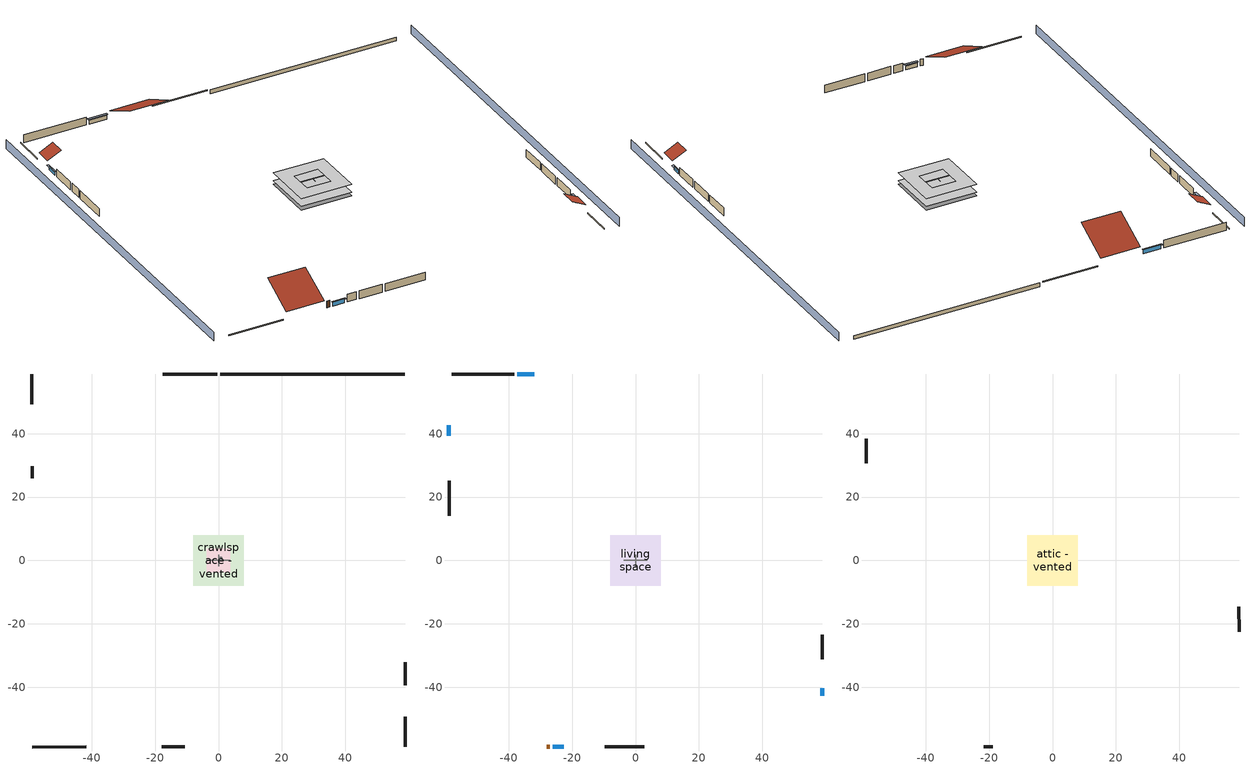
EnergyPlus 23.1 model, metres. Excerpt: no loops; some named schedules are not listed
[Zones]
crawlspace - vented
 floor foundation (Slab2 construction): -7.89,-7.89 -7.89,7.89 7.89,7.89 7.89,-7.89 z-0.91
 wall outside (RimJoist1 construction): -0.44,58.8 -17.6,58.8 z0.3:0.61
 wall outside (RimJoist2 construction): 58.8,-58.8 58.8,-49.26 z0.3:0.61
 wall outside (RimJoist3 construction): -58.8,-58.8 -41.64,-58.8 z0.3:0.61
 wall outside (RimJoist4 construction): -58.8,58.8 -58.8,49.26 z0.3:0.61
 wall foundation (FoundationWall1 construction): 58.8,58.8 0.49,58.8 z-0.91:0.3
furnace airloop ret air zone
 floor adiabatic (AdiabaticConst): 0,0 0,1 1,1 1,0 z0
 wall adiabatic (AdiabaticConst): 0,1 0,0 1,0 1,1 0,1 z0:1
 ceiling adiabatic (AdiabaticConst): 1,0 1,1 0,1 0,0 z1
garage
 floor foundation (Slab1 construction): -3.66,-3.66 -3.66,3.66 3.66,3.66 3.66,-3.66 z0
 wall outside (Wall1 construction): 58.8,-39.35 58.8,-32.04 z0.3:2.74
 wall outside (Wall12 construction): -58.8,29.66 -58.8,26 z0.3:2.74
 wall outside (Wall2 construction): -17.96,-58.8 -10.64,-58.8 z0.3:2.74
 wall to living space (Wall5 construction Reversed): 3.66,0 -3.66,0 z0.3:2.74
 wall to living space (Wall6 construction Reversed): 0,1.83 0,-1.83 z0.3:2.74
living space
 floor to crawlspace - vented (Floor2 construction): -7.89,-7.89 -7.89,7.89 7.89,7.89 7.89,-7.89 z0.3
 wall outside (AdiabaticWallConstruction 1): -27.99,-58.8 -27.07,-58.8 z0.3:2.34
 wall outside (AdiabaticWallConstruction): -31.87,58.8 -37.34,58.8 z0.3:1.49; 58.8,-42.67 58.8,-40.28 z0.3:1.37; -26.15,-58.8 -22.56,-58.8 z0.3:1.52; -58.8,42.67 -58.8,39.36 z0.3:1.4
 wall outside (Wall3 construction): -38.27,58.8 -57.87,58.8 z0.3:2.74
 wall outside (Wall4 construction): 58.8,-31.11 58.8,-23.44 z0.3:2.74
 wall outside (Wall7 construction): -9.71,-58.8 2.69,-58.8 z0.3:2.74
 wall outside (Wall8 construction): -58.8,25.07 -58.8,14.19 z0.3:2.74
 window (WindowConstruction): -31.87,58.8 -37.34,58.8 z0.3:1.49
 window (WindowConstruction 1): 58.8,-42.67 58.8,-40.28 z0.3:1.37
 window (WindowConstruction 2): -26.15,-58.8 -22.56,-58.8 z0.3:1.52
 window (WindowConstruction 3): -58.8,42.67 -58.8,39.36 z0.3:1.4
 door (Door): -27.99,-58.8 -27.08,-58.8 z0.3:2.34
attic - vented
 floor to garage (Floor1 construction): -3.66,-3.66 -3.66,3.66 3.66,3.66 3.66,-3.66 z2.74
 floor to living space (Floor3 construction Reversed): -7.89,-7.89 -7.89,7.89 7.89,7.89 7.89,-7.89 z2.74
 wall outside (Wall10 construction): -58.8,38.43 -58.8,30.59 z0.3:2.74
 wall outside (Wall11 construction): -21.63,-58.8 -18.89,-58.8 z0.3:2.74
 wall outside (Wall9 construction): 58.8,-22.51 58.8,-14.66 z0.3:2.74
 roof outside (Roof1 construction): -30.94,58.8,2.74 -30.94,47.7,8.29 -18.53,47.7,8.29 -18.53,58.8,2.74
 roof outside (Roof2 construction): 58.8,-43.59,2.74 54.56,-43.59,4.86 54.56,-48.33,4.86 58.8,-48.33,2.74
 roof outside (Roof3 construction): -58.8,43.59,2.74 -54.56,43.59,4.86 -54.56,48.33,4.86 -58.8,48.33,2.74
 roof outside (Roof4 construction): -28.92,-58.8,2.74 -28.92,-48.25,8.02 -40.71,-48.25,8.02 -40.71,-58.8,2.74
shading: -63.37,58.8 -63.37,-58.8 / 63.37,-58.8 63.37,58.8 z0:2.74; -31.87,58.8 -37.34,58.8 z0.3:1.49; 58.8,-42.67 58.8,-40.28 z0.3:1.37; -26.15,-58.8 -22.56,-58.8 z0.3:1.52; -58.8,42.67 -58.8,39.36 z0.3:1.4; -37.65,58.8 -31.56,58.8 -31.56,59.41 -37.65,59.41 z1.8; 58.8,-39.98 58.8,-42.97 59.41,-42.97 59.41,-39.98 z1.68; -22.25,-58.8 -26.45,-58.8 -26.45,-59.41 -22.25,-59.41 z1.83; -58.8,39.06 -58.8,42.97 -59.41,42.97 -59.41,39.06 z1.71
[Building]
Building 1: Terrain=Suburbs
[Site:Location]
Oklahoma City Wiley_OK_USA: Latitude {deg}=35.53; Longitude {deg}=-97.65; Time Zone {hr}=-6; Elevation {m}=396
[Site:GroundTemperature:Deep]
15.3225, 15.3225, 15.3225, 15.3225, 15.3225, 15.3225, 15.3225, 15.3225, 15.3225, 15.3225, 15.3225, 15.3225
[Site:GroundTemperature:Shallow]
10.5755, 8.5666, 8.40572, 9.35905, 13.1861, 16.9954, 20.2978, 22.3898, 22.5676, 20.8661, 17.6478, 13.9554
[Site:WaterMainsTemperature]
Calculation Method=Schedule; Temperature Schedule=mains temperature schedule
[Material] Roughness=Rough; Thermal Absorptance=0.9
Name | Thickness {m} | Conductivity {W/m-K} | Density {kg/m3} | Specific Heat {J/kg-K} | Solar Absorptance | Visible Absorptance
asphalt or fiberglass shingles | 0.00635 | 0.162714 | 1121.4 | 1465.45 | 0.85 | 0.85
brick veneer | 0.1016 | 0.793375 | 1762.2 | 795.53 | 0.85 | 0.85
ceiling loosefill ins | 0.169333 | 0.0480833 | 16.02 | 1046.75 | 0.7 | 0.7
ceiling stud and cavity | 0.1397 | 1.39189 | 65.682 | 1177.47 | 0.7 | 0.7
ceiling stud and cavity 1 | 0.1397 | 0.0824711 | 65.682 | 1177.47 | 0.7 | 0.7
concrete 4.0 in. | 0.1016 | 1.803125 | 2242.8 | 837.4 | 0.7 | 0.7
concrete 8.0 in. | 0.2032 | 1.803125 | 2242.8 | 837.4 | 0.7 | 0.7
door material | 0.04445 | 0.0612267 | 512.64 | 1214.23 | 0.7 | 0.7
floor covering | 0.0127 | 0.0433444 | 54.468 | 1339.84 | 0.6 | 0.6
floor stud and cavity | 0.1397 | 0.923637 | 92.3553 | 1139.71 | 0.7 | 0.7
furniture material garage 1; furniture material living space 1 | 0.1524 | 0.115458 | 640.8 | 1214.23 | 0.6 | 0.6
gypsum board | 0.0127 | 0.160291 | 801 | 837.4 | 0.6 | 0.6
osb sheathing 0.5 in. | 0.0127 | 0.115458 | 512.64 | 1214.23 | 0.6 | 0.6
osb sheathing 0.5 in. 1; osb sheathing 0.5 in. 2; osb sheathing 0.5 in. 3 | 0.0127 | 0.115458 | 512.64 | 1214.23 | 0.7 | 0.7
osb sheathing 0.75 in. | 0.01905 | 0.115458 | 512.64 | 1214.23 | 0.7 | 0.7
rim joist stud and cavity | 0.0508 | 0.180795 | 50.32683 | 1063.81 | 0.6 | 0.6
roof rigid ins | 0.00281632 | 0.029427 | 32.04 | 1214.23 | 0.7 | 0.7
soil 0.5 in. | 0.0127 | 1.731 | 1842.3 | 418.7 | 0.7 | 0.7
wall rigid ins | 0.512978 | 0.029427 | 32.04 | 1214.23 | 0.7 | 0.7
wall stud and cavity | 0.1397 | 0.447971 | 139.0536 | 1170.24 | 0.6 | 0.6
wall stud and cavity 1 | 0.1397 | 0.558292 | 139.0536 | 1170.24 | 0.7 | 0.7
wall stud and cavity 2 | 0.1397 | 0.476402 | 139.0536 | 1170.24 | 0.7 | 0.7
wall stud and cavity 3 | 0.0889 | 0.380278 | 52.3479 | 1209.89 | 0.7 | 0.7
wall stud and cavity 4 | 0.0889 | 0.391764 | 83.0341 | 1211.67 | 0.7 | 0.7
wood siding; wood siding 1 | 0.0254 | 0.102417 | 544.68 | 1172.36 | 0.7 | 0.7
[Material:NoMass]
Adiabatic: Roughness=Rough; Thermal Resistance {m2-K/W}=176.1; Thermal Absorptance=0.9; Solar Absorptance=0.7; Visible Absorptance=0.7
[WindowMaterial:SimpleGlazingSystem]
WindowMaterial: U-Factor {W/m2-K}=4.31528; Solar Heat Gain Coefficient=0.67
[Construction]
AdiabaticConst: Adiabatic
AdiabaticWallConstruction: wood siding, wall rigid ins, wall stud and cavity 3, gypsum board
AdiabaticWallConstruction 1: wood siding 1, wall rigid ins, wall stud and cavity 3, gypsum board
Door: door material
Floor1 construction: ceiling stud and cavity
Floor2 construction: floor stud and cavity, osb sheathing 0.75 in., floor covering
Floor3 construction Reversed: gypsum board, ceiling stud and cavity 1, ceiling loosefill ins
FoundationWall1 construction: concrete 8.0 in.
furniture construction garage 1: furniture material garage 1
furniture construction living space 1: furniture material living space 1
PartitionWallConstruction: gypsum board, wall stud and cavity 4, gypsum board
RimJoist1 construction; RimJoist2 construction; RimJoist3 construction; RimJoist4 construction: brick veneer, rim joist stud and cavity
Roof1 construction; Roof2 construction; Roof3 construction; Roof4 construction: asphalt or fiberglass shingles, roof rigid ins, osb sheathing 0.5 in.
Slab1 construction: concrete 4.0 in.
Slab2 construction: soil 0.5 in.
Wall1 construction; Wall10 construction; Wall11 construction; Wall12 construction; Wall2 construction; Wall9 construction: brick veneer, osb sheathing 0.5 in. 1, wall stud and cavity
Wall3 construction; Wall4 construction; Wall7 construction; Wall8 construction: brick veneer, osb sheathing 0.5 in. 1, wall stud and cavity 1, gypsum board
Wall5 construction Reversed: gypsum board, wall stud and cavity 2, osb sheathing 0.5 in. 2
Wall6 construction Reversed: gypsum board, wall stud and cavity 2, osb sheathing 0.5 in. 3
WindowConstruction; WindowConstruction 1; WindowConstruction 2; WindowConstruction 3: WindowMaterial
[Zone] Multiplier=1
Name | Volume {m3} | Part of Total Floor Area
attic - vented | 391.773 | Yes
crawlspace - vented | 303.33 | Yes
furnace airloop ret air zone | 1 | No
garage | 130.484 | Yes
living space | 606.66 | Yes
[Space]
Name | Zone | Space Type
attic - vented 1 | attic - vented
crawlspace - vented 1 | crawlspace - vented
furnace airloop ret air space | furnace airloop ret air zone | Plenum Space Type
garage 1 | garage
living space 1 | living space
[ZoneInfiltration:EffectiveLeakageArea] Schedule=Always On Discrete
Name | Zone or Space | Effective Air Leakage Area {cm2} | Stack Coefficient | Wind Coefficient
infil|attic - vented 1 | attic - vented 1 | 10075.9 | 0.000555182 | 4.42353e-05
infil|garage 1 | garage 1 | 458.725 | 0.000145201 | 4.64657e-05
[ZoneMixing] Schedule=Always On Continuous; Design Flow Rate Calculation Method=Flow/Zone; Design Flow Rate {m3/s}=0
Name | Zone or Space | Source Zone or Space
whole house fan mix | attic - vented | living space
furnace_airloop_0_ZoneMixLvToDZ mix | crawlspace - vented | living space
furnace_airloop_0_ZoneMixDZToLv mix | living space | crawlspace - vented
[SurfaceProperty:ExposedFoundationPerimeter] Exposed Perimeter Calculation Method=TotalExposedPerimeter
Name | Total Exposed Perimeter {m}
Slab2 | 58.30824
Slab1 | 18.288
[OtherEquipment] Design Level Calculation Method=EquipmentLevel
Name | Fuel Type | Zone or ZoneList or Space or SpaceList | Schedule | Design Level {W} | Fraction Latent | Fraction Radiant | Fraction Lost
furnace_airloop_0_RetCondToDZ equip; furnace_airloop_0_SupCondToDZ equip; furnace_airloop_0_SupSensLkToDZ equip | None | crawlspace - vented 1 | Always On Discrete | 0 | 0 | 0 | 0
furnace_airloop_0_SupLatLkToDZ equip | None | crawlspace - vented 1 | Always On Discrete | 0 | 1 | 0 | 0
furnace_airloop_0_RetCondToRP equip; furnace_airloop_0_RetSensLkToRP equip | None | furnace airloop ret air space | Always On Discrete | 0 | 0 | 0 | 0
furnace_airloop_0_RetLatLkToRP equip | None | furnace airloop ret air space | Always On Discrete | 0 | 1 | 0 | 0
furnace_airloop_0_SupCondToLv equip; furnace_airloop_0_SupSensLkToLv equip; mech vent house fan sensible load equip | None | living space 1 | Always On Discrete | 0 | 0 | 0 | 0
furnace_airloop_0_SupLatLkToLv equip; mech vent house fan latent load equip | None | living space 1 | Always On Discrete | 0 | 1 | 0 | 0
water heater EC adjustment | Electricity | living space 1 | Always On Discrete | 0.01 | 0 | 0 | 1
water latent | None | living space 1 | hot_water_fixtures | 324.269 | 1 | 0 | 0
water sensible | None | living space 1 | hot_water_fixtures | -319.581 | 0 | 0.6 | 0
[ZoneInfiltration:DesignFlowRate] Schedule=Always On Discrete
Name | Zone or ZoneList or Space or SpaceList | Design Flow Rate Calculation Method | Air Changes per Hour {1/hr} | Constant Term Coefficient | Temperature Term Coefficient | Velocity Term Coefficient | Velocity Squared Term Coefficient | Design Flow Rate {m3/s}
infil|crawlspace - vented 1 | crawlspace - vented 1 | AirChanges/Hour | 3.33642 | 1 | 0 | 0 | 0
infil flow; natural vent flow; whole house fan flow | living space 1 | Flow/Zone |  |  |  |  |  | 0
[SpaceList]
Plenum Space Type: furnace airloop ret air space
[InternalMass]
Name | Construction | Zone or ZoneList | Space or SpaceList | Surface Area {m2}
furniture mass garage 1 | furniture construction garage 1 | garage | garage 1 | 5.35122
furniture mass living space 1 | furniture construction living space 1 | living space | living space 1 | 99.5177
partition wall mass | PartitionWallConstruction | living space | living space 1 | 248.794
[Lights] Design Level Calculation Method=LightingLevel; Return Air Fraction=0; Fraction Radiant=0.6; Fraction Visible=0.2; Fraction Replaceable=1
Name | Zone or ZoneList or Space or SpaceList | Schedule | Lighting Level {W}
garage lighting | garage 1 | lighting_garage | 43.0367
interior lighting | living space 1 | lighting_interior | 1199.41
[People]
occupants: Zone or ZoneList or Space or SpaceList=living space 1; Number of People Schedule=occupants; Number of People Calculation Method=People; Number of People=2; Fraction Radiant=0.314171; Sensible Heat Fraction=0.56303; Activity Level Schedule=occupants activity schedule; Carbon Dioxide Generation Rate {m3/s-W}=0; Enable ASHRAE 55 Comfort Warnings=No; Mean Radiant Temperature Calculation Type=ZoneAveraged
[ElectricEquipment] Zone or ZoneList or Space or SpaceList=living space 1; Design Level Calculation Method=EquipmentLevel
Name | Schedule | Design Level {W} | Fraction Latent | Fraction Radiant | Fraction Lost
ceiling fan | ceiling_fan | 20.6487 | 0 | 0.558 | 0
clothes dryer | clothes_dryer | 4345.66 | 0.015 | 0.081 | 0.85
clothes washer | clothes_washer | 381.032 | 0.03 | 0.162 | 0.7
cooking range | cooking_range | 1081.12 | 0.08 | 0.432 | 0.2
fridge | fridge | 65.0889 | 0 | 0.6 | 0
mech vent bath fan 0 | mech vent bath fan 0 schedule | 30 | 0 | 0 | 1
mech vent house fan | mech vent house fan schedule | 0 | 0 | 0 | 1
mech vent house fan cfis | mech vent house fan cfis schedule | 0 | 0 | 0 | 0
mech vent range fan 0 | mech vent range fan 0 schedule | 30 | 0 | 0 | 1
misc plug loads | plug_loads_other | 573.713 | 0.021 | 0.558 | 0.049
whole house fan | Always On Discrete | 0 | 0 | 0 | 1
[AirLoopHVAC:ReturnPlenum]
Air Loop HVAC Return Plenum 1: Zone=furnace airloop ret air zone
[Foundation:Kiva] Wall Depth Below Slab {m}=0.2032
Name | Initial Indoor Air Temperature {C} | Wall Height Above Grade {m}
Foundation Kiva 1 | 9.07321 | 0.1016
Foundation Kiva 2 | 4.91589 | 0.3048
[Foundation:Kiva:Settings]
Soil Conductivity {W/m-K}=1.731; Soil Density {kg/m3}=1842.3; Soil Specific Heat {J/kg-K}=418.7; Ground Solar Absorptivity=0.9; Ground Thermal Absorptivity=0.9; Ground Surface Roughness {m}=0.03; Far-Field Width {m}=40; Deep-Ground Boundary Condition=ZeroFlux; Deep-Ground Depth {m}=40; Minimum Cell Dimension {m}=0.2; Maximum Cell Growth Coefficient=3; Simulation Timestep=Timestep
[Exterior:Lights]
exterior lighting: Schedule=exterior lighting schedule; Design Level {W}=84.5718
[EnergyManagementSystem:Sensor] Output:Variable or Output:Meter Index Key=crawlspace - vented
Name | Output:Variable or Output:Meter
furnace_airloop_0_DZ_T_s | Zone Air Temperature
furnace_airloop_0_DZ_W_s | Zone Mean Air Humidity Ratio
[Schedule:Constant]
Name | Hourly Value
Always On Continuous; Always On Discrete; mech vent house fan schedule; mech vent house fan cfis schedule | 1
occupants activity schedule | 117.228
[Schedule:File] File=C:/Users/ylou2/Desktop/resstock-3.1.0/national_baseline/run5/run/in.schedules.csv; Rows to Skip at Top=1; Number of Hours of Data=8760; Column Separator=Comma; Interpolate to Timestep=No; Minutes per Item=60; Adjust Schedule for Daylight Savings=Yes
Name | Column Number
lighting_garage | 3
lighting_interior | 2
occupants | 1
ceiling_fan | 8
clothes_dryer | 7
clothes_washer | 6
cooking_range | 4
plug_loads_other | 9
hot_water_fixtures | 13
[Schedule:Day:Interval]
fridge allday1; fridge allday12: No, 01:00, 0.610949, 02:00, 0.595675, 03:00, 0.580401, 04:00, 0.565128, 06:00, 0.549854, 07:00, 0.580401, 08:00, 0.610949, 10:00, 0.626223, 12:00, 0.610949, 15:00, 0.641496, 16:00, 0.626223, 17:00, 0.672044, 18:00, 0.733139, 19:00, 0.763686, 20:00, 0.733139, 21:00, 0.717865, 22:00, 0.702591, 23:00, 0.672044, 24:00, 0.626223
fridge allday2: No, 01:00, 0.609489, 02:00, 0.594252, 03:00, 0.579015, 04:00, 0.563777, 06:00, 0.54854, 07:00, 0.579015, 08:00, 0.609489, 10:00, 0.624726, 12:00, 0.609489, 15:00, 0.639964, 16:00, 0.624726, 17:00, 0.670438, 18:00, 0.731387, 19:00, 0.761861, 20:00, 0.731387, 21:00, 0.71615, 22:00, 0.700912, 23:00, 0.670438, 24:00, 0.624726
fridge allday3: No, 01:00, 0.791241, 02:00, 0.77146, 03:00, 0.751679, 04:00, 0.731898, 06:00, 0.712117, 07:00, 0.751679, 08:00, 0.791241, 10:00, 0.811022, 12:00, 0.791241, 15:00, 0.830803, 16:00, 0.811022, 17:00, 0.870365, 18:00, 0.949489, 19:00, 0.989051, 20:00, 0.949489, 21:00, 0.929708, 22:00, 0.909927, 23:00, 0.870365, 24:00, 0.811022
fridge allday6: No, 01:00, 0.8, 02:00, 0.78, 03:00, 0.76, 04:00, 0.74, 06:00, 0.72, 07:00, 0.76, 08:00, 0.8, 10:00, 0.82, 12:00, 0.8, 15:00, 0.84, 16:00, 0.82, 17:00, 0.88, 18:00, 0.96, 19:00, 1, 20:00, 0.96, 21:00, 0.94, 22:00, 0.92, 23:00, 0.88, 24:00, 0.82
fridge allday10: No, 01:00, 0.679562, 02:00, 0.662573, 03:00, 0.645584, 04:00, 0.628595, 06:00, 0.611606, 07:00, 0.645584, 08:00, 0.679562, 10:00, 0.696551, 12:00, 0.679562, 15:00, 0.71354, 16:00, 0.696551, 17:00, 0.747518, 18:00, 0.815474, 19:00, 0.849453, 20:00, 0.815474, 21:00, 0.798485, 22:00, 0.781496, 23:00, 0.747518, 24:00, 0.696551
fridge allday11: No, 01:00, 0.675182, 02:00, 0.658303, 03:00, 0.641423, 04:00, 0.624544, 06:00, 0.607664, 07:00, 0.641423, 08:00, 0.675182, 10:00, 0.692062, 12:00, 0.675182, 15:00, 0.708942, 16:00, 0.692062, 17:00, 0.742701, 18:00, 0.810219, 19:00, 0.843978, 20:00, 0.810219, 21:00, 0.793339, 22:00, 0.77646, 23:00, 0.742701, 24:00, 0.692062
fridge default day; mech vent bath fan 0 schedule default day; mech vent range fan 0 schedule default day; exterior lighting schedule default day: No, 24:00, 0
mech vent bath fan 0 schedule allday1: No, 07:00, 0, 08:00, 1, 24:00, 0
mech vent range fan 0 schedule allday1: No, 09:00, 0, 10:00, 1, 24:00, 0
exterior lighting schedule weekday1: No, 05:00, 0.434959, 06:00, 0.349858, 07:00, 0.330947, 08:00, 0.321491, 09:00, 0.312035, 10:00, 0.264757, 11:00, 0.208024, 12:00, 0.141834, 13:00, 0.113467, 15:00, 0.104012, 16:00, 0.113467, 17:00, 0.179657, 18:00, 0.349858, 19:00, 0.463325, 20:00, 0.614615, 21:00, 0.860461, 22:00, 0.99284, 23:00, 0.860461, 24:00, 0.595704
exterior lighting schedule weekday2: No, 05:00, 0.438095, 06:00, 0.352381, 07:00, 0.333333, 08:00, 0.32381, 09:00, 0.314286, 10:00, 0.266667, 11:00, 0.209524, 12:00, 0.142857, 13:00, 0.114286, 15:00, 0.104762, 16:00, 0.114286, 17:00, 0.180952, 18:00, 0.352381, 19:00, 0.466667, 20:00, 0.619048, 21:00, 0.866667, 22:00, 1, 23:00, 0.866667, 24:00, 0.6
exterior lighting schedule weekend1: No, 02:00, 0.434959, 04:00, 0.425503, 05:00, 0.434959, 06:00, 0.425503, 07:00, 0.416047, 08:00, 0.38768, 09:00, 0.340402, 10:00, 0.283669, 11:00, 0.226935, 12:00, 0.15129, 13:00, 0.113467, 15:00, 0.104012, 16:00, 0.113467, 17:00, 0.179657, 18:00, 0.359314, 19:00, 0.45387, 20:00, 0.567337, 21:00, 0.784816, 22:00, 0.926651, 23:00, 0.803728, 24:00, 0.557882
[Schedule:Week:Daily]
fridge Week Rule - Jan1-Jan27: fridge allday1, fridge allday1, fridge allday1, fridge allday1, fridge allday1, fridge allday1, fridge allday1, fridge default day, fridge default day, fridge default day, fridge default day, fridge default day
fridge Week Rule - Jan28-Feb3: fridge allday1, fridge allday1, fridge allday1, fridge allday1, fridge allday2, fridge allday2, fridge allday2, fridge default day, fridge default day, fridge default day, fridge default day, fridge default day
fridge Week Rule - Feb4-Feb24: fridge allday2, fridge allday2, fridge allday2, fridge allday2, fridge allday2, fridge allday2, fridge allday2, fridge default day, fridge default day, fridge default day, fridge default day, fridge default day
fridge Week Rule - Feb25-Mar3: fridge allday2, fridge allday2, fridge allday2, fridge allday2, fridge allday3, fridge allday3, fridge allday3, fridge default day, fridge default day, fridge default day, fridge default day, fridge default day
fridge Week Rule - Mar4-May26: fridge allday3, fridge allday3, fridge allday3, fridge allday3, fridge allday3, fridge allday3, fridge allday3, fridge default day, fridge default day, fridge default day, fridge default day, fridge default day
fridge Week Rule - May27-Jun2: fridge allday3, fridge allday3, fridge allday3, fridge allday3, fridge allday3, fridge allday6, fridge allday6, fridge default day, fridge default day, fridge default day, fridge default day, fridge default day
fridge Week Rule - Jun3-Sep29: fridge allday6, fridge allday6, fridge allday6, fridge allday6, fridge allday6, fridge allday6, fridge allday6, fridge default day, fridge default day, fridge default day, fridge default day, fridge default day
fridge Week Rule - Sep30-Oct6: fridge allday6, fridge allday10, fridge allday10, fridge allday10, fridge allday10, fridge allday10, fridge allday10, fridge default day, fridge default day, fridge default day, fridge default day, fridge default day
fridge Week Rule - Oct7-Oct27: fridge allday10, fridge allday10, fridge allday10, fridge allday10, fridge allday10, fridge allday10, fridge allday10, fridge default day, fridge default day, fridge default day, fridge default day, fridge default day
fridge Week Rule - Oct28-Nov3: fridge allday10, fridge allday10, fridge allday10, fridge allday10, fridge allday11, fridge allday11, fridge allday11, fridge default day, fridge default day, fridge default day, fridge default day, fridge default day
fridge Week Rule - Nov4-Nov24: fridge allday11, fridge allday11, fridge allday11, fridge allday11, fridge allday11, fridge allday11, fridge allday11, fridge default day, fridge default day, fridge default day, fridge default day, fridge default day
fridge Week Rule - Nov25-Dec1: fridge allday11, fridge allday11, fridge allday11, fridge allday11, fridge allday11, fridge allday11, fridge allday12, fridge default day, fridge default day, fridge default day, fridge default day, fridge default day
fridge Week Rule - Dec2-Dec31: fridge allday12, fridge allday12, fridge allday12, fridge allday12, fridge allday12, fridge allday12, fridge allday12, fridge default day, fridge default day, fridge default day, fridge default day, fridge default day
mech vent bath fan 0 schedule Week Rule - Jan1-Dec31: mech vent bath fan 0 schedule allday1, mech vent bath fan 0 schedule allday1, mech vent bath fan 0 schedule allday1, mech vent bath fan 0 schedule allday1, mech vent bath fan 0 schedule allday1, mech vent bath fan 0 schedule allday1, mech vent bath fan 0 schedule allday1, mech vent bath fan 0 schedule default day, mech vent bath fan 0 schedule default day, mech vent bath fan 0 schedule default day, mech vent bath fan 0 schedule default day, mech vent bath fan 0 schedule default day
mech vent range fan 0 schedule Week Rule - Jan1-Dec31: mech vent range fan 0 schedule allday1, mech vent range fan 0 schedule allday1, mech vent range fan 0 schedule allday1, mech vent range fan 0 schedule allday1, mech vent range fan 0 schedule allday1, mech vent range fan 0 schedule allday1, mech vent range fan 0 schedule allday1, mech vent range fan 0 schedule default day, mech vent range fan 0 schedule default day, mech vent range fan 0 schedule default day, mech vent range fan 0 schedule default day, mech vent range fan 0 schedule default day
exterior lighting schedule Week Rule - Jan1-Jan6: exterior lighting schedule weekday1, exterior lighting schedule weekday1, exterior lighting schedule weekday1, exterior lighting schedule weekday1, exterior lighting schedule weekday1, exterior lighting schedule weekday1, exterior lighting schedule weekend1, exterior lighting schedule default day, exterior lighting schedule default day, exterior lighting schedule default day, exterior lighting schedule default day, exterior lighting schedule default day
exterior lighting schedule Week Rule - Jan7-Jan27: exterior lighting schedule weekend1, exterior lighting schedule weekday1, exterior lighting schedule weekday1, exterior lighting schedule weekday1, exterior lighting schedule weekday1, exterior lighting schedule weekday1, exterior lighting schedule weekend1, exterior lighting schedule default day, exterior lighting schedule default day, exterior lighting schedule default day, exterior lighting schedule default day, exterior lighting schedule default day
exterior lighting schedule Week Rule - Jan28-Feb3: exterior lighting schedule weekend1, exterior lighting schedule weekday1, exterior lighting schedule weekday1, exterior lighting schedule weekday1, exterior lighting schedule weekday2, exterior lighting schedule weekday2, exterior lighting schedule weekend2, exterior lighting schedule default day, exterior lighting schedule default day, exterior lighting schedule default day, exterior lighting schedule default day, exterior lighting schedule default day
exterior lighting schedule Week Rule - Feb4-Feb24: exterior lighting schedule weekend2, exterior lighting schedule weekday2, exterior lighting schedule weekday2, exterior lighting schedule weekday2, exterior lighting schedule weekday2, exterior lighting schedule weekday2, exterior lighting schedule weekend2, exterior lighting schedule default day, exterior lighting schedule default day, exterior lighting schedule default day, exterior lighting schedule default day, exterior lighting schedule default day
exterior lighting schedule Week Rule - Feb25-Mar3: exterior lighting schedule weekend2, exterior lighting schedule weekday2, exterior lighting schedule weekday2, exterior lighting schedule weekday2, exterior lighting schedule weekday3, exterior lighting schedule weekday3, exterior lighting schedule weekend3, exterior lighting schedule default day, exterior lighting schedule default day, exterior lighting schedule default day, exterior lighting schedule default day, exterior lighting schedule default day
exterior lighting schedule Week Rule - Mar4-Mar31: exterior lighting schedule weekend3, exterior lighting schedule weekday3, exterior lighting schedule weekday3, exterior lighting schedule weekday3, exterior lighting schedule weekday3, exterior lighting schedule weekday3, exterior lighting schedule weekend3, exterior lighting schedule default day, exterior lighting schedule default day, exterior lighting schedule default day, exterior lighting schedule default day, exterior lighting schedule default day
exterior lighting schedule Week Rule - Apr1-Apr28: exterior lighting schedule weekend4, exterior lighting schedule weekday4, exterior lighting schedule weekday4, exterior lighting schedule weekday4, exterior lighting schedule weekday4, exterior lighting schedule weekday4, exterior lighting schedule weekend4, exterior lighting schedule default day, exterior lighting schedule default day, exterior lighting schedule default day, exterior lighting schedule default day, exterior lighting schedule default day
exterior lighting schedule Week Rule - Apr29-May5: exterior lighting schedule weekend4, exterior lighting schedule weekday4, exterior lighting schedule weekday5, exterior lighting schedule weekday5, exterior lighting schedule weekday5, exterior lighting schedule weekday5, exterior lighting schedule weekend5, exterior lighting schedule default day, exterior lighting schedule default day, exterior lighting schedule default day, exterior lighting schedule default day, exterior lighting schedule default day
exterior lighting schedule Week Rule - May6-May26: exterior lighting schedule weekend5, exterior lighting schedule weekday5, exterior lighting schedule weekday5, exterior lighting schedule weekday5, exterior lighting schedule weekday5, exterior lighting schedule weekday5, exterior lighting schedule weekend5, exterior lighting schedule default day, exterior lighting schedule default day, exterior lighting schedule default day, exterior lighting schedule default day, exterior lighting schedule default day
exterior lighting schedule Week Rule - May27-Jun2: exterior lighting schedule weekend5, exterior lighting schedule weekday5, exterior lighting schedule weekday5, exterior lighting schedule weekday5, exterior lighting schedule weekday5, exterior lighting schedule weekday6, exterior lighting schedule weekend6, exterior lighting schedule default day, exterior lighting schedule default day, exterior lighting schedule default day, exterior lighting schedule default day, exterior lighting schedule default day
exterior lighting schedule Week Rule - Jun3-Jun30: exterior lighting schedule weekend6, exterior lighting schedule weekday6, exterior lighting schedule weekday6, exterior lighting schedule weekday6, exterior lighting schedule weekday6, exterior lighting schedule weekday6, exterior lighting schedule weekend6, exterior lighting schedule default day, exterior lighting schedule default day, exterior lighting schedule default day, exterior lighting schedule default day, exterior lighting schedule default day
exterior lighting schedule Week Rule - Jul1-Aug25: exterior lighting schedule weekend7, exterior lighting schedule weekday7, exterior lighting schedule weekday7, exterior lighting schedule weekday7, exterior lighting schedule weekday7, exterior lighting schedule weekday7, exterior lighting schedule weekend7, exterior lighting schedule default day, exterior lighting schedule default day, exterior lighting schedule default day, exterior lighting schedule default day, exterior lighting schedule default day
exterior lighting schedule Week Rule - Aug26-Sep1: exterior lighting schedule weekend7, exterior lighting schedule weekday7, exterior lighting schedule weekday7, exterior lighting schedule weekday7, exterior lighting schedule weekday7, exterior lighting schedule weekday7, exterior lighting schedule weekend9, exterior lighting schedule default day, exterior lighting schedule default day, exterior lighting schedule default day, exterior lighting schedule default day, exterior lighting schedule default day
exterior lighting schedule Week Rule - Sep2-Sep29: exterior lighting schedule weekend9, exterior lighting schedule weekday9, exterior lighting schedule weekday9, exterior lighting schedule weekday9, exterior lighting schedule weekday9, exterior lighting schedule weekday9, exterior lighting schedule weekend9, exterior lighting schedule default day, exterior lighting schedule default day, exterior lighting schedule default day, exterior lighting schedule default day, exterior lighting schedule default day
exterior lighting schedule Week Rule - Sep30-Oct6: exterior lighting schedule weekend9, exterior lighting schedule weekday10, exterior lighting schedule weekday10, exterior lighting schedule weekday10, exterior lighting schedule weekday10, exterior lighting schedule weekday10, exterior lighting schedule weekend10, exterior lighting schedule default day, exterior lighting schedule default day, exterior lighting schedule default day, exterior lighting schedule default day, exterior lighting schedule default day
exterior lighting schedule Week Rule - Oct7-Oct27: exterior lighting schedule weekend10, exterior lighting schedule weekday10, exterior lighting schedule weekday10, exterior lighting schedule weekday10, exterior lighting schedule weekday10, exterior lighting schedule weekday10, exterior lighting schedule weekend10, exterior lighting schedule default day, exterior lighting schedule default day, exterior lighting schedule default day, exterior lighting schedule default day, exterior lighting schedule default day
exterior lighting schedule Week Rule - Oct28-Nov3: exterior lighting schedule weekend10, exterior lighting schedule weekday10, exterior lighting schedule weekday10, exterior lighting schedule weekday10, exterior lighting schedule weekday11, exterior lighting schedule weekday11, exterior lighting schedule weekend11, exterior lighting schedule default day, exterior lighting schedule default day, exterior lighting schedule default day, exterior lighting schedule default day, exterior lighting schedule default day
exterior lighting schedule Week Rule - Nov4-Nov24: exterior lighting schedule weekend11, exterior lighting schedule weekday11, exterior lighting schedule weekday11, exterior lighting schedule weekday11, exterior lighting schedule weekday11, exterior lighting schedule weekday11, exterior lighting schedule weekend11, exterior lighting schedule default day, exterior lighting schedule default day, exterior lighting schedule default day, exterior lighting schedule default day, exterior lighting schedule default day
exterior lighting schedule Week Rule - Nov25-Dec1: exterior lighting schedule weekend11, exterior lighting schedule weekday11, exterior lighting schedule weekday11, exterior lighting schedule weekday11, exterior lighting schedule weekday11, exterior lighting schedule weekday11, exterior lighting schedule weekend12, exterior lighting schedule default day, exterior lighting schedule default day, exterior lighting schedule default day, exterior lighting schedule default day, exterior lighting schedule default day
exterior lighting schedule Week Rule - Dec2-Dec31: exterior lighting schedule weekend12, exterior lighting schedule weekday12, exterior lighting schedule weekday12, exterior lighting schedule weekday12, exterior lighting schedule weekday12, exterior lighting schedule weekday12, exterior lighting schedule weekend12, exterior lighting schedule default day, exterior lighting schedule default day, exterior lighting schedule default day, exterior lighting schedule default day, exterior lighting schedule default day
[Schedule:Year]
fridge: fridge Week Rule - Jan1-Jan27, 1, 1, 1, 27, fridge Week Rule - Jan28-Feb3, 1, 28, 2, 3, fridge Week Rule - Feb4-Feb24, 2, 4, 2, 24, fridge Week Rule - Feb25-Mar3, 2, 25, 3, 3, fridge Week Rule - Mar4-May26, 3, 4, 5, 26, fridge Week Rule - May27-Jun2, 5, 27, 6, 2, fridge Week Rule - Jun3-Sep29, 6, 3, 9, 29, fridge Week Rule - Sep30-Oct6, 9, 30, 10, 6, fridge Week Rule - Oct7-Oct27, 10, 7, 10, 27, fridge Week Rule - Oct28-Nov3, 10, 28, 11, 3, fridge Week Rule - Nov4-Nov24, 11, 4, 11, 24, fridge Week Rule - Nov25-Dec1, 11, 25, 12, 1, fridge Week Rule - Dec2-Dec31, 12, 2, 12, 31
mech vent bath fan 0 schedule: mech vent bath fan 0 schedule Week Rule - Jan1-Dec31, 1, 1, 12, 31
mech vent range fan 0 schedule: mech vent range fan 0 schedule Week Rule - Jan1-Dec31, 1, 1, 12, 31
exterior lighting schedule: exterior lighting schedule Week Rule - Jan1-Jan6, 1, 1, 1, 6, exterior lighting schedule Week Rule - Jan7-Jan27, 1, 7, 1, 27, exterior lighting schedule Week Rule - Jan28-Feb3, 1, 28, 2, 3, exterior lighting schedule Week Rule - Feb4-Feb24, 2, 4, 2, 24, exterior lighting schedule Week Rule - Feb25-Mar3, 2, 25, 3, 3, exterior lighting schedule Week Rule - Mar4-Mar31, 3, 4, 3, 31, exterior lighting schedule Week Rule - Apr1-Apr28, 4, 1, 4, 28, exterior lighting schedule Week Rule - Apr29-May5, 4, 29, 5, 5, exterior lighting schedule Week Rule - May6-May26, 5, 6, 5, 26, exterior lighting schedule Week Rule - May27-Jun2, 5, 27, 6, 2, exterior lighting schedule Week Rule - Jun3-Jun30, 6, 3, 6, 30, exterior lighting schedule Week Rule - Jul1-Aug25, 7, 1, 8, 25, exterior lighting schedule Week Rule - Aug26-Sep1, 8, 26, 9, 1, exterior lighting schedule Week Rule - Sep2-Sep29, 9, 2, 9, 29, exterior lighting schedule Week Rule - Sep30-Oct6, 9, 30, 10, 6, exterior lighting schedule Week Rule - Oct7-Oct27, 10, 7, 10, 27, exterior lighting schedule Week Rule - Oct28-Nov3, 10, 28, 11, 3, exterior lighting schedule Week Rule - Nov4-Nov24, 11, 4, 11, 24, exterior lighting schedule Week Rule - Nov25-Dec1, 11, 25, 12, 1, exterior lighting schedule Week Rule - Dec2-Dec31, 12, 2, 12, 31
[Schedule:Compact]
mains temperature schedule: Through: 01/01, For: AllDays, Until: 24:00, 12.5306, Through: 01/02, For: AllDays, Until: 24:00, 12.4633, Through: 01/03, For: AllDays, Until: 24:00, 12.3978, Through: 01/04, For: AllDays, Until: 24:00, 12.3339, Through: 01/05, For: AllDays, Until: 24:00, 12.2722, Through: 01/06, For: AllDays, Until: 24:00, 12.2122, Through: 01/07, For: AllDays, Until: 24:00, 12.1539, Through: 01/08, For: AllDays, Until: 24:00, 12.0978, Through: 01/09, For: AllDays, Until: 24:00, 12.0439, Through: 01/10, For: AllDays, Until: 24:00, 11.9917, Through: 01/11, For: AllDays, Until: 24:00, 11.9411, Through: 01/12, For: AllDays, Until: 24:00, 11.8928, Through: 01/13, For: AllDays, Until: 24:00, 11.8467, Through: 01/14, For: AllDays, Until: 24:00, 11.8022, Through: 01/15, For: AllDays, Until: 24:00, 11.76, Through: 01/16, For: AllDays, Until: 24:00, 11.72, Through: 01/17, For: AllDays, Until: 24:00, 11.6817, Through: 01/18, For: AllDays, Until: 24:00, 11.6461, Through: 01/19, For: AllDays, Until: 24:00, 11.6117, Through: 01/20, For: AllDays, Until: 24:00, 11.58, Through: 01/21, For: AllDays, Until: 24:00, 11.55, Through: 01/22, For: AllDays, Until: 24:00, 11.5222, Through: 01/23, For: AllDays, Until: 24:00, 11.4967, Through: 01/24, For: AllDays, Until: 24:00, 11.4733, Through: 01/25, For: AllDays, Until: 24:00, 11.4522, Through: 01/26, For: AllDays, Until: 24:00, 11.4328, Through: 01/27, For: AllDays, Until: 24:00, 11.4156, Through: 01/28, For: AllDays, Until: 24:00, 11.4011, Through: 01/29, For: AllDays, Until: 24:00, 11.3883, Through: 01/30, For: AllDays, Until: 24:00, 11.3772, Through: 01/31, For: AllDays, Until: 24:00, 11.3689, Through: 02/01, For: AllDays, Until: 24:00, 11.3628, Through: 02/02, For: AllDays, Until: 24:00, 11.3583, Through: 02/03, For: AllDays, Until: 24:00, 11.3567, Through: 02/04, For: AllDays, Until: 24:00, 11.3567, Through: 02/05, For: AllDays, Until: 24:00, 11.3589, Through: 02/06, For: AllDays, Until: 24:00, 11.3633, Through: 02/07, For: AllDays, Until: 24:00, 11.37, Through: 02/08, For: AllDays, Until: 24:00, 11.3789, Through: 02/09, For: AllDays, Until: 24:00, 11.39, Through: 02/10, For: AllDays, Until: 24:00, 11.4033, Through: 02/11, For: AllDays, Until: 24:00, 11.4183, Through: 02/12, For: AllDays, Until: 24:00, 11.4361, Through: 02/13, For: AllDays, Until: 24:00, 11.4556, Through: 02/14, For: AllDays, Until: 24:00, 11.4772, Through: 02/15, For: AllDays, Until: 24:00, 11.5011, Through: 02/16, For: AllDays, Until: 24:00, 11.5267, Through: 02/17, For: AllDays, Until: 24:00, 11.555, Through: 02/18, For: AllDays, Until: 24:00, 11.585, Through: 02/19, For: AllDays, Until: 24:00, 11.6172, Through: 02/20, For: AllDays, Until: 24:00, 11.6517, Through: 02/21, For: AllDays, Until: 24:00, 11.6878, Through: 02/22, For: AllDays, Until: 24:00, 11.7261, Through: 02/23, For: AllDays, Until: 24:00, 11.7667, Through: 02/24, For: AllDays, Until: 24:00, 11.8094, Through: 02/25, For: AllDays, Until: 24:00, 11.8539, Through: 02/26, For: AllDays, Until: 24:00, 11.9006, Through: 02/27, For: AllDays, Until: 24:00, 11.9494, Through: 02/28, For: AllDays, Until: 24:00, 12, Through: 03/01, For: AllDays, Until: 24:00, 12.0522, Through: 03/02, For: AllDays, Until: 24:00, 12.1067, Through: 03/03, For: AllDays, Until: 24:00, 12.1633, Through: 03/04, For: AllDays, Until: 24:00, 12.2217, Through: 03/05, For: AllDays, Until: 24:00, 12.2817, Through: 03/06, For: AllDays, Until: 24:00, 12.3439, Through: 03/07, For: AllDays, Until: 24:00, 12.4083, Through: 03/08, For: AllDays, Until: 24:00, 12.4739, Through: 03/09, For: AllDays, Until: 24:00, 12.5417, Through: 03/10, For: AllDays, Until: 24:00, 12.6111, Through: 03/11, For: AllDays, Until: 24:00, 12.6828, Through: 03/12, For: AllDays, Until: 24:00, 12.7556, Through: 03/13, For: AllDays, Until: 24:00, 12.8306, Through: 03/14, For: AllDays, Until: 24:00, 12.9072, Through: 03/15, For: AllDays, Until: 24:00, 12.985, Through: 03/16, For: AllDays, Until: 24:00, 13.065, Through: 03/17, For: AllDays, Until: 24:00, 13.1467, Through: 03/18, For: AllDays, Until: 24:00, 13.23, Through: 03/19, For: AllDays, Until: 24:00, 13.315, Through: 03/20, For: AllDays, Until: 24:00, 13.4011, Through: 03/21, For: AllDays, Until: 24:00, 13.4894, Through: 03/22, For: AllDays, Until: 24:00, 13.5789, Through: 03/23, For: AllDays, Until: 24:00, 13.6694, Through: 03/24, For: AllDays, Until: 24:00, 13.7622, Through: 03/25, For: AllDays, Until: 24:00, 13.8561, Through: 03/26, For: AllDays, Until: 24:00, 13.9517, Through: 03/27, For: AllDays, Until: 24:00, 14.0483, Through: 03/28, For: AllDays, Until: 24:00, 14.1461, Through: 03/29, For: AllDays, Until: 24:00, 14.2456, Through: 03/30, For: AllDays, Until: 24:00, 14.3467, Through: 03/31, For: AllDays, Until: 24:00, 14.4483, Through: 04/01, For: AllDays, Until: 24:00, 14.5517, Through: 04/02, For: AllDays, Until: 24:00, 14.6561, Through: 04/03, For: AllDays, Until: 24:00, 14.7617, Through: 04/04, For: AllDays, Until: 24:00, 14.8689, Through: 04/05, For: AllDays, Until: 24:00, 14.9767, Through: 04/06, For: AllDays, Until: 24:00, 15.0856, Through: 04/07, For: AllDays, Until: 24:00, 15.1956, Through: 04/08, For: AllDays, Until: 24:00, 15.3067, Through: 04/09, For: AllDays, Until: 24:00, 15.4189, Through: 04/10, For: AllDays, Until: 24:00, 15.5322, Through: 04/11, For: AllDays, Until: 24:00, 15.6461, Through: 04/12, For: AllDays, Until: 24:00, 15.7611, Through: 04/13, For: AllDays, Until: 24:00, 15.8767, Through: 04/14, For: AllDays, Until: 24:00, 15.9933, Through: 04/15, For: AllDays, Until: 24:00, 16.1106, Through: 04/16, For: AllDays, Until: 24:00, 16.2289, Through: 04/17, For: AllDays, Until: 24:00, 16.3472, Through: 04/18, For: AllDays, Until: 24:00, 16.4672, Through: 04/19, For: AllDays, Until: 24:00, 16.5872, Through: 04/20, For: AllDays, Until: 24:00, 16.7078, Through: 04/21, For: AllDays, Until: 24:00, 16.8294, Through: 04/22, For: AllDays, Until: 24:00, 16.9511, Through: 04/23, For: AllDays, Until: 24:00, 17.0733, Through: 04/24, For: AllDays, Until: 24:00, 17.1967, Through: 04/25, For: AllDays, Until: 24:00, 17.3194, Through: 04/26, For: AllDays, Until: 24:00, 17.4433, Through: 04/27, For: AllDays, Until: 24:00, 17.5672, Through: 04/28, For: AllDays, Until: 24:00, 17.6917, Through: 04/29, For: AllDays, Until: 24:00, 17.8167, Through: 04/30, For: AllDays, Until: 24:00, 17.9411, Through: 05/01, For: AllDays, Until: 24:00, 18.0667, Through: 05/02, For: AllDays, Until: 24:00, 18.1917, Through: 05/03, For: AllDays, Until: 24:00, 18.3172, Through: 05/04, For: AllDays, Until: 24:00, 18.4428, Through: 05/05, For: AllDays, Until: 24:00, 18.5683, Through: 05/06, For: AllDays, Until: 24:00, 18.6939, Through: 05/07, For: AllDays, Until: 24:00, 18.8194, Through: 05/08, For: AllDays, Until: 24:00, 18.945, Through: 05/09, For: AllDays, Until: 24:00, 19.0706, Through: 05/10, For: AllDays, Until: 24:00, 19.1961, Through: 05/11, For: AllDays, Until: 24:00, 19.3211, Through: 05/12, For: AllDays, Until: 24:00, 19.4461, Through: 05/13, For: AllDays, Until: 24:00, 19.5706, Through: 05/14, For: AllDays, Until: 24:00, 19.695, Through: 05/15, For: AllDays, Until: 24:00, 19.8194, Through: 05/16, For: AllDays, Until: 24:00, 19.9433, Through: 05/17, For: AllDays, Until: 24:00, 20.0667, Through: 05/18, For: AllDays, Until: 24:00, 20.19, Through: 05/19, For: AllDays, Until: 24:00, 20.3122, Through: 05/20, For: AllDays, Until: 24:00, 20.4344, Through: 05/21, For: AllDays, Until: 24:00, 20.5561, Through: 05/22, For: AllDays, Until: 24:00, 20.6772, Through: 05/23, For: AllDays, Until: 24:00, 20.7972, Through: 05/24, For: AllDays, Until: 24:00, 20.9172, Through: 05/25, For: AllDays, Until: 24:00, 21.0361, Through: 05/26, For: AllDays, Until: 24:00, 21.1544, Through: 05/27, For: AllDays, Until: 24:00, 21.2722, Through: 05/28, For: AllDays, Until: 24:00, 21.3889, Through: 05/29, For: AllDays, Until: 24:00, 21.505, Through: 05/30, For: AllDays, Until: 24:00, 21.6206, Through: 05/31, For: AllDays, Until: 24:00, 21.735, Through: 06/01, For: AllDays, Until: 24:00, 21.8483, Through: 06/02, For: AllDays, Until: 24:00, 21.9606, Through: 06/03, For: AllDays, Until: 24:00, 22.0722, Through: 06/04, For: AllDays, Until: 24:00, 22.1828, Through: 06/05, For: AllDays, Until: 24:00, 22.2922, Through: 06/06, For: AllDays, Until: 24:00, 22.4006, Through: 06/07, For: AllDays, Until: 24:00, 22.5078, Through: 06/08, For: AllDays, Until: 24:00, 22.6139, Through: 06/09, For: AllDays, Until: 24:00, 22.7189, Through: 06/10, For: AllDays, Until: 24:00, 22.8228, Through: 06/11, For: AllDays, Until: 24:00, 22.925, Through: 06/12, For: AllDays, Until: 24:00, 23.0267, Through: 06/13, For: AllDays, Until: 24:00, 23.1261, Through: 06/14, For: AllDays, Until: 24:00, 23.225, Through: 06/15, For: AllDays, Until: 24:00, 23.3222, Through: 06/16, For: AllDays, Until: 24:00, 23.4183, Through: 06/17, For: AllDays, Until: 24:00, 23.5128, Through: 06/18, For: AllDays, Until: 24:00, 23.6056, Through: 06/19, For: AllDays, Until: 24:00, 23.6972, Through: 06/20, For: AllDays, Until: 24:00, 23.7872, Through: 06/21, For: AllDays, Until: 24:00, 23.8761, Through: 06/22, For: AllDays, Until: 24:00, 23.9628, Through: 06/23, For: AllDays, Until: 24:00, 24.0483, Through: 06/24, For: AllDays, Until: 24:00, 24.1322, Through: 06/25, For: AllDays, Until: 24:00, 24.2144, Through: 06/26, For: AllDays, Until: 24:00, 24.295, Through: 06/27, For: AllDays, Until: 24:00, 24.3739, Through: 06/28, For: AllDays, Until: 24:00, 24.4511, Through: 06/29, For: AllDays, Until: 24:00, 24.5267, Through: 06/30, For: AllDays, Until: 24:00, 24.6006, Through: 07/01, For: AllDays, Until: 24:00, 24.6728, Through: 07/02, For: AllDays, Until: 24:00, 24.7428, Through: 07/03, For: AllDays, Until: 24:00, 24.8111, Through: 07/04, For: AllDays, Until: 24:00, 24.8778, Through: 07/05, For: AllDays, Until: 24:00, 24.9428, Through: 07/06, For: AllDays, Until: 24:00, 25.0056, Through: 07/07, For: AllDays, Until: 24:00, 25.0667, Through: 07/08, For: AllDays, Until: 24:00, 25.1256, Through: 07/09, For: AllDays, Until: 24:00, 25.1828, Through: 07/10, For: AllDays, Until: 24:00, 25.2383, Through: 07/11, For: AllDays, Until: 24:00, 25.2917, Through: 07/12, For: AllDays, Until: 24:00, 25.3428, Through: 07/13, For: AllDays, Until: 24:00, 25.3922, Through: 07/14, For: AllDays, Until: 24:00, 25.4394, Through: 07/15, For: AllDays, Until: 24:00, 25.485, Through: 07/16, For: AllDays, Until: 24:00, 25.5283, Through: 07/17, For: AllDays, Until: 24:00, 25.5694, Through: 07/18, For: AllDays, Until: 24:00, 25.6089, Through: 07/19, For: AllDays, Until: 24:00, 25.6461, Through: 07/20, For: AllDays, Until: 24:00, 25.6811, Through: 07/21, For: AllDays, Until: 24:00, 25.7144, Through: 07/22, For: AllDays, Until: 24:00, 25.745, Through: 07/23, For: AllDays, Until: 24:00, 25.7739, Through: 07/24, For: AllDays, Until: 24:00, 25.8011, Through: 07/25, For: AllDays, Until: 24:00, 25.8256, Through: 07/26, For: AllDays, Until: 24:00, 25.8478, Through: 07/27, For: AllDays, Until: 24:00, 25.8683, Through: 07/28, For: AllDays, Until: 24:00, 25.8867, Through: 07/29, For: AllDays, Until: 24:00, 25.9028, Through: 07/30, For: AllDays, Until: 24:00, 25.9167, Through: 07/31, For: AllDays, Until: 24:00, 25.9283, Through: 08/01, For: AllDays, Until: 24:00, 25.9383, Through: 08/02, For: AllDays, Until: 24:00, 25.9456, Through: 08/03, For: AllDays, Until: 24:00, 25.9511, Through: 08/04, For: AllDays, Until: 24:00, 25.9544, Through: 08/05, For: AllDays, Until: 24:00, 25.9556, Through: 08/06, For: AllDays, Until: 24:00, 25.9544, Through: 08/07, For: AllDays, Until: 24:00, 25.9511, Through: 08/08, For: AllDays, Until: 24:00, 25.9456, Through: 08/09, For: AllDays, Until: 24:00, 25.9378, Through: 08/10, For: AllDays, Until: 24:00, 25.9283, Through: 08/11, For: AllDays, Until: 24:00, 25.9161, Through: 08/12, For: AllDays, Until: 24:00, 25.9022, Through: 08/13, For: AllDays, Until: 24:00, 25.8861, Through: 08/14, For: AllDays, Until: 24:00, 25.8672, Through: 08/15, For: AllDays, Until: 24:00, 25.8472, Through: 08/16, For: AllDays, Until: 24:00, 25.8244, Through: 08/17, For: AllDays, Until: 24:00, 25.7994, Through: 08/18, For: AllDays, Until: 24:00, 25.7728, Through: 08/19, For: AllDays, Until: 24:00, 25.7439, Through: 08/20, For: AllDays, Until: 24:00, 25.7128, Through: 08/21, For: AllDays, Until: 24:00, 25.6794, Through: 08/22, For: AllDays, Until: 24:00, 25.6444, Through: 08/23, For: AllDays, Until: 24:00, 25.6072, Through: 08/24, For: AllDays, Until: 24:00, 25.5678, Through: 08/25, For: AllDays, Until: 24:00, 25.5261, Through: 08/26, For: AllDays, Until: 24:00, 25.4828, Through: 08/27, For: AllDays, Until: 24:00, 25.4372, Through: 08/28, For: AllDays, Until: 24:00, 25.39, Through: 08/29, For: AllDays, Until: 24:00, 25.3406, Through: 08/30, For: AllDays, Until: 24:00, 25.2889, Through: 08/31, For: AllDays, Until: 24:00, 25.2356, Through: 09/01, For: AllDays, Until: 24:00, 25.18, Through: 09/02, For: AllDays, Until: 24:00, 25.1228, Through: 09/03, For: AllDays, Until: 24:00, 25.0633, Through: 09/04, For: AllDays, Until: 24:00, 25.0022, Through: 09/05, For: AllDays, Until: 24:00, 24.9394, Through: 09/06, For: AllDays, Until: 24:00, 24.8744, Through: 09/07, For: AllDays, Until: 24:00, 24.8078, Through: 09/08, For: AllDays, Until: 24:00, 24.7394, Through: 09/09, For: AllDays, Until: 24:00, 24.6689, Through: 09/10, For: AllDays, Until: 24:00, 24.5972, Through: 09/11, For: AllDays, Until: 24:00, 24.5233, Through: 09/12, For: AllDays, Until: 24:00, 24.4478, Through: 09/13, For: AllDays, Until: 24:00, 24.37, Through: 09/14, For: AllDays, Until: 24:00, 24.2911, Through: 09/15, For: AllDays, Until: 24:00, 24.2106, Through: 09/16, For: AllDays, Until: 24:00, 24.1283, Through: 09/17, For: AllDays, Until: 24:00, 24.0444, Through: 09/18, For: AllDays, Until: 24:00, 23.9589, Through: 09/19, For: AllDays, Until: 24:00, 23.8717, Through: 09/20, For: AllDays, Until: 24:00, 23.7828, Through: 09/21, For: AllDays, Until: 24:00, 23.6928, Through: 09/22, For: AllDays, Until: 24:00, 23.6011, Through: 09/23, For: AllDays, Until: 24:00, 23.5078, Through: 09/24, For: AllDays, Until: 24:00, 23.4133, Through: 09/25, For: AllDays, Until: 24:00, 23.3178, Through: 09/26, For: AllDays, Until: 24:00, 23.22, Through: 09/27, For: AllDays, Until: 24:00, 23.1217, Through: 09/28, For: AllDays, Until: 24:00, 23.0217, Through: 09/29, For: AllDays, Until: 24:00, 22.92, Through: 09/30, For: AllDays, Until: 24:00, 22.8178, Through: 10/01, For: AllDays, Until: 24:00, 22.7139, Through: 10/02, For: AllDays, Until: 24:00, 22.6089, Through: 10/03, For: AllDays, Until: 24:00, 22.5028, Through: 10/04, For: AllDays, Until: 24:00, 22.395, Through: 10/05, For: AllDays, Until: 24:00, 22.2867, Through: 10/06, For: AllDays, Until: 24:00, 22.1772, Through: 10/07, For: AllDays, Until: 24:00, 22.0667, Through: 10/08, For: AllDays, Until: 24:00, 21.955, Through: 10/09, For: AllDays, Until: 24:00, 21.8428, Through: 10/10, For: AllDays, Until: 24:00, 21.7289, Through: 10/11, For: AllDays, Until: 24:00, 21.615, Through: 10/12, For: AllDays, Until: 24:00, 21.4994, Through: 10/13, For: AllDays, Until: 24:00, 21.3833, Through: 10/14, For: AllDays, Until: 24:00, 21.2667, Through: 10/15, For: AllDays, Until: 24:00, 21.1489, Through: 10/16, For: AllDays, Until: 24:00, 21.0306, Through: 10/17, For: AllDays, Until: 24:00, 20.9111, Through: 10/18, For: AllDays, Until: 24:00, 20.7917, Through: 10/19, For: AllDays, Until: 24:00, 20.6711, Through: 10/20, For: AllDays, Until: 24:00, 20.55, Through: 10/21, For: AllDays, Until: 24:00, 20.4283, Through: 10/22, For: AllDays, Until: 24:00, 20.3061, Through: 10/23, For: AllDays, Until: 24:00, 20.1839, Through: 10/24, For: AllDays, Until: 24:00, 20.0606, Through: 10/25, For: AllDays, Until: 24:00, 19.9372, Through: 10/26, For: AllDays, Until: 24:00, 19.8133, Through: 10/27, For: AllDays, Until: 24:00, 19.6889, Through: 10/28, For: AllDays, Until: 24:00, 19.5644, Through: 10/29, For: AllDays, Until: 24:00, 19.44, Through: 10/30, For: AllDays, Until: 24:00, 19.315, Through: 10/31, For: AllDays, Until: 24:00, 19.1894, Through: 11/01, For: AllDays, Until: 24:00, 19.0644, Through: 11/02, For: AllDays, Until: 24:00, 18.9389, Through: 11/03, For: AllDays, Until: 24:00, 18.8133, Through: 11/04, For: AllDays, Until: 24:00, 18.6878, Through: 11/05, For: AllDays, Until: 24:00, 18.5622, Through: 11/06, For: AllDays, Until: 24:00, 18.4367, Through: 11/07, For: AllDays, Until: 24:00, 18.3111, Through: 11/08, For: AllDays, Until: 24:00, 18.1856, Through: 11/09, For: AllDays, Until: 24:00, 18.06, Through: 11/10, For: AllDays, Until: 24:00, 17.935, Through: 11/11, For: AllDays, Until: 24:00, 17.81, Through: 11/12, For: AllDays, Until: 24:00, 17.6856, Through: 11/13, For: AllDays, Until: 24:00, 17.5611, Through: 11/14, For: AllDays, Until: 24:00, 17.4372, Through: 11/15, For: AllDays, Until: 24:00, 17.3133, Through: 11/16, For: AllDays, Until: 24:00, 17.1906, Through: 11/17, For: AllDays, Until: 24:00, 17.0672, Through: 11/18, For: AllDays, Until: 24:00, 16.945, Through: 11/19, For: AllDays, Until: 24:00, 16.8233, Through: 11/20, For: AllDays, Until: 24:00, 16.7017, Through: 11/21, For: AllDays, Until: 24:00, 16.5811, Through: 11/22, For: AllDays, Until: 24:00, 16.4611, Through: 11/23, For: AllDays, Until: 24:00, 16.3417, Through: 11/24, For: AllDays, Until: 24:00, 16.2228, Through: 11/25, For: AllDays, Until: 24:00, 16.105, Through: 11/26, For: AllDays, Until: 24:00, 15.9872, Through: 11/27, For: AllDays, Until: 24:00, 15.8711, Through: 11/28, For: AllDays, Until: 24:00, 15.755, Through: 11/29, For: AllDays, Until: 24:00, 15.6406, Through: 11/30, For: AllDays, Until: 24:00, 15.5267, Through: 12/01, For: AllDays, Until: 24:00, 15.4133, Through: 12/02, For: AllDays, Until: 24:00, 15.3011, Through: 12/03, For: AllDays, Until: 24:00, 15.1906, Through: 12/04, For: AllDays, Until: 24:00, 15.08, Through: 12/05, For: AllDays, Until: 24:00, 14.9711, Through: 12/06, For: AllDays, Until: 24:00, 14.8633, Through: 12/07, For: AllDays, Until: 24:00, 14.7567, Through: 12/08, For: AllDays, Until: 24:00, 14.6511, Through: 12/09, For: AllDays, Until: 24:00, 14.5467, Through: 12/10, For: AllDays, Until: 24:00, 14.4433, Through: 12/11, For: AllDays, Until: 24:00, 14.3417, Through: 12/12, For: AllDays, Until: 24:00, 14.2406, Through: 12/13, For: AllDays, Until: 24:00, 14.1411, Through: 12/14, For: AllDays, Until: 24:00, 14.0433, Through: 12/15, For: AllDays, Until: 24:00, 13.9467, Through: 12/16, For: AllDays, Until: 24:00, 13.8511, Through: 12/17, For: AllDays, Until: 24:00, 13.7578, Through: 12/18, For: AllDays, Until: 24:00, 13.665, Through: 12/19, For: AllDays, Until: 24:00, 13.5744, Through: 12/20, For: AllDays, Until: 24:00, 13.485, Through: 12/21, For: AllDays, Until: 24:00, 13.3967, Through: 12/22, For: AllDays, Until: 24:00, 13.3106, Through: 12/23, For: AllDays, Until: 24:00, 13.2256, Through: 12/24, For: AllDays, Until: 24:00, 13.1428, Through: 12/25, For: AllDays, Until: 24:00, 13.0611, Through: 12/26, For: AllDays, Until: 24:00, 12.9811, Through: 12/27, For: AllDays, Until: 24:00, 12.9033, Through: 12/28, For: AllDays, Until: 24:00, 12.8267, Through: 12/29, For: AllDays, Until: 24:00, 12.7517, Through: 12/30, For: AllDays, Until: 24:00, 12.6789, Through: 12/31, For: AllDays, Until: 24:00, 12.6078
